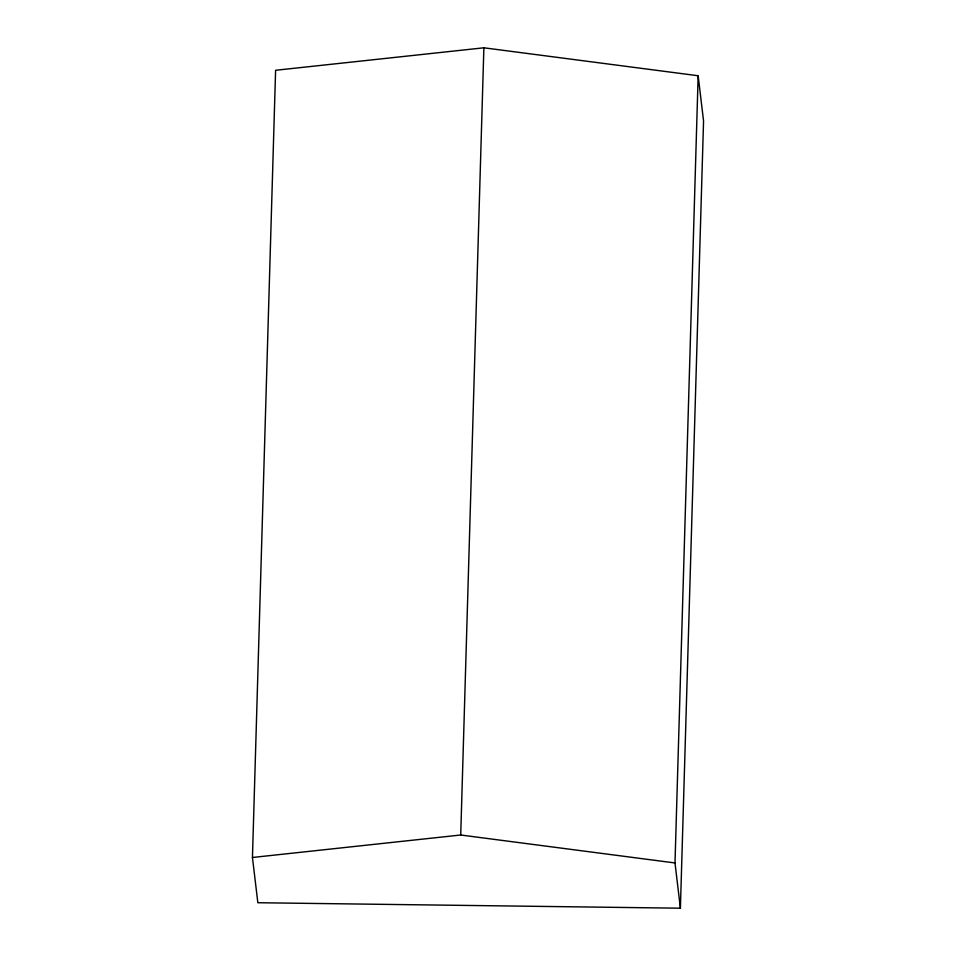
<?xml version="1.0" encoding="UTF-8"?>
<svg xmlns="http://www.w3.org/2000/svg" width="956" height="956" viewBox="0 0 956 956"><rect width="100%" height="100%" fill="white"/><g stroke="black" fill="none" stroke-linecap="round" stroke-linejoin="round"><path stroke-width="1.43" d="M252.444 857.484L275.603 70.278L483.879 47.8L698.155 75.751L703.556 120.994L680.397 908.2L257.845 902.727L252.444 857.484L460.72 835.006L674.996 862.957L680.397 908.2M460.72 835.006L483.879 47.8M674.996 862.957L698.155 75.751"/></g></svg>
